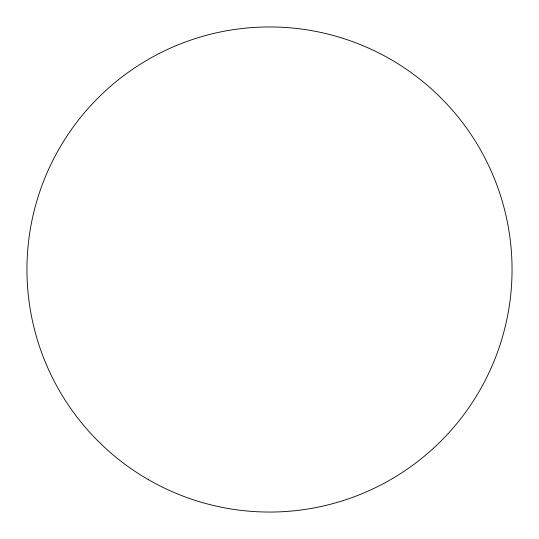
<?xml version="1.0" encoding="UTF-8"?>
<svg xmlns="http://www.w3.org/2000/svg" width="539" height="539" viewBox="0 0 539 539"><rect width="100%" height="100%" fill="white"/><g stroke="black" fill="none" stroke-linecap="round" stroke-linejoin="round"><path stroke-width="0.81" d="M148.225 479.555A242.55 242.55 0 0 0 512.05 269.5A242.55 242.55 0 0 0 148.225 59.445A242.55 242.55 0 0 0 148.225 479.555"/></g></svg>
